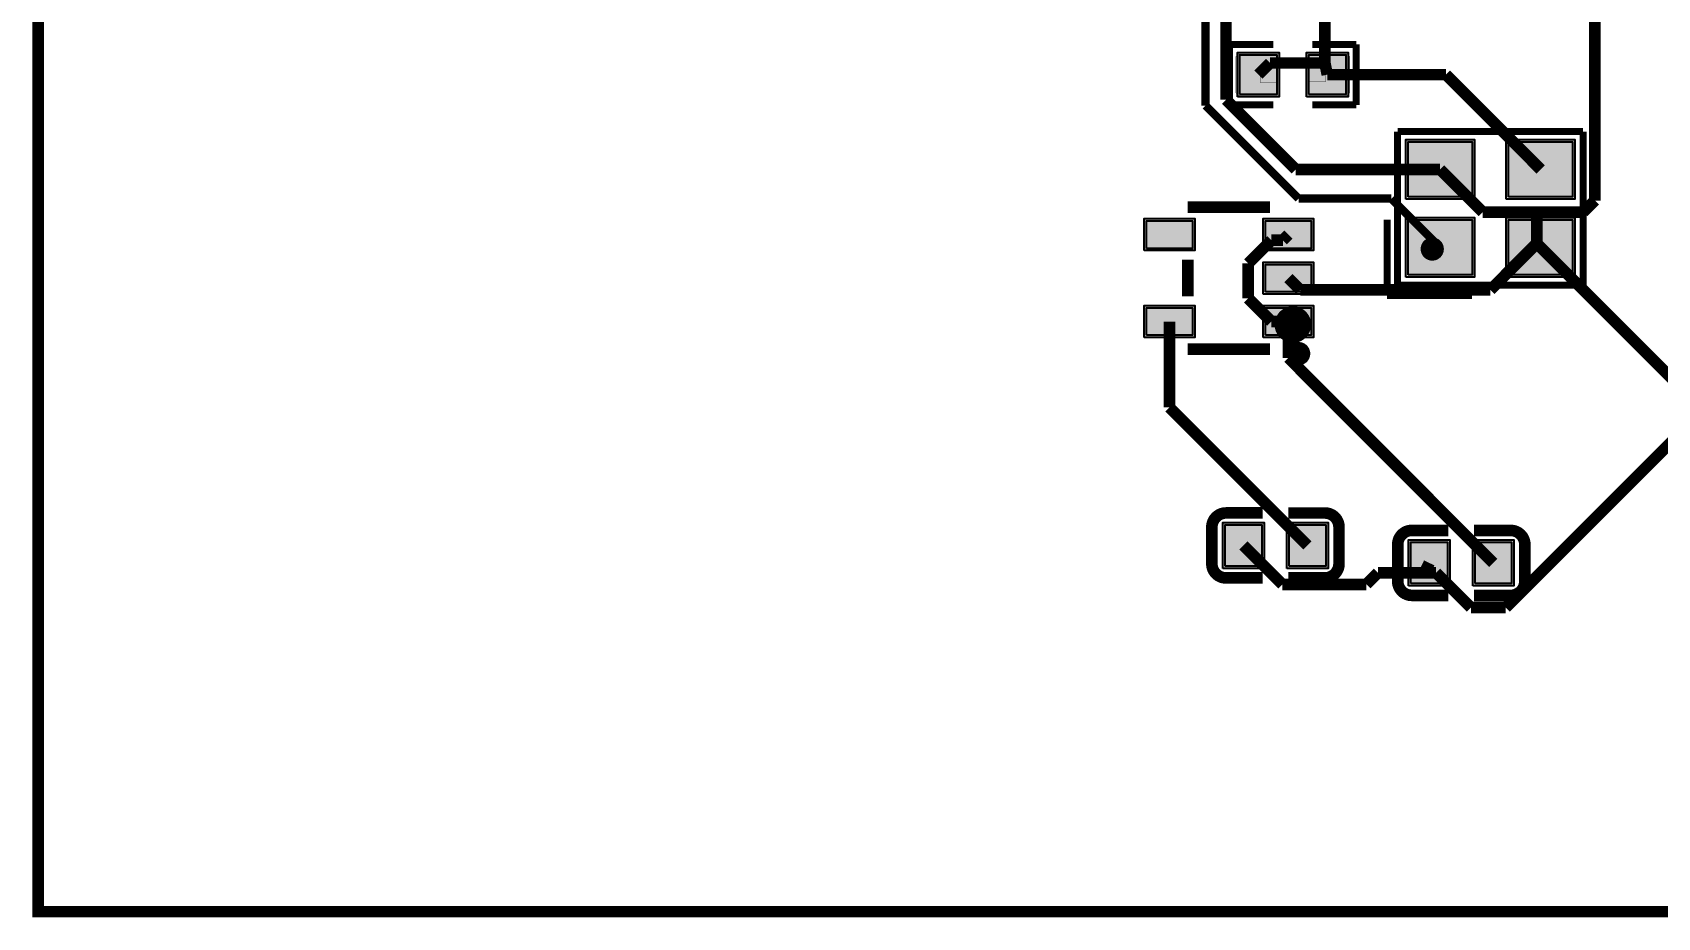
# Model space of a CAD drawing. Header units: millimetres. Extents: x 15 to 87.1, y 6.4 to 62.
# Drawn here: x 14.99 to 50.52, y 6.35 to 25.69 of the extents above; entities that cross this region are included whole.
import ezdxf

# ---------------------------------------------------------------- set-up
doc = ezdxf.new("R2010")
doc.units = ezdxf.units.MM
doc.header["$MEASUREMENT"] = 0
for name, color, linetype, true_color in [('Board-Outline-Layer', 7, 'Continuous', 0xff00ff), ('Document-Layer', 7, 'Continuous', 0xffffff), ('Top-Layer', 7, 'Continuous', 0xff0000), ('Top-Paste-Mask-Layer', 7, 'Continuous', 0x808080), ('Top-Silkscreen-Layer', 7, 'Continuous', 0xffcc00), ('Top-Solder-Mask-Layer', 7, 'Continuous', 0x800080)]:
    doc.layers.add(name, color=color, linetype=linetype, true_color=true_color)

msp = doc.modelspace()

# ---------------------------------------------------------------- hatches: boundary and pattern name
at = {"layer": 'Top-Layer'}
for points in [[(41.38848107696216, 24.333045466090937), (41.38848107696216, 25.197053594107192), (42.194958089916184, 25.197053594107192), (42.194958089916184, 24.333045466090937)], [(42.89521209042419, 24.333045466090937), (42.89521209042419, 25.197053594107192), (43.701689103378214, 25.197053594107192), (43.701689103378214, 24.333045466090937)], [(45.06301752603506, 22.09405638811278), (45.06301752603506, 23.294056388112782), (46.46301752603506, 23.294056388112782), (46.46301752603506, 22.09405638811278)], [(47.263169926339856, 22.09405638811278), (47.263169926339856, 23.294056388112782), (48.663169926339854, 23.294056388112782), (48.663169926339854, 22.09405638811278)], [(39.34798069596139, 20.970129540259084), (39.34798069596139, 21.57012954025908), (40.3479806959614, 21.57012954025908), (40.3479806959614, 20.970129540259084)], [(41.9481838963678, 20.970129540259084), (41.9481838963678, 21.57012954025908), (42.9481838963678, 21.57012954025908), (42.9481838963678, 20.970129540259084)], [(45.06301752603506, 20.394030988061978), (45.06301752603506, 21.594030988061977), (46.46301752603506, 21.594030988061977), (46.46301752603506, 20.394030988061978)], [(47.263169926339856, 20.394030988061978), (47.263169926339856, 21.594030988061977), (48.663169926339854, 21.594030988061977), (48.663169926339854, 20.394030988061978)], [(41.9481838963678, 20.01991363982728), (41.9481838963678, 20.61991363982728), (42.9481838963678, 20.61991363982728), (42.9481838963678, 20.01991363982728)], [(39.34798069596139, 19.069951739903484), (39.34798069596139, 19.669951739903482), (40.3479806959614, 19.669951739903482), (40.3479806959614, 19.069951739903484)], [(41.9481838963678, 19.069951739903484), (41.9481838963678, 19.669951739903482), (42.9481838963678, 19.669951739903482), (42.9481838963678, 19.069951739903484)], [(41.06405892811786, 14.028028956057913), (41.06405892811786, 14.928028956057915), (41.86405892811786, 14.928028956057915), (41.86405892811786, 14.028028956057913)], [(42.46410972821946, 14.028028956057913), (42.46410972821946, 14.928028956057915), (43.264109728219466, 14.928028956057915), (43.264109728219466, 14.028028956057913)], [(45.128067056134114, 13.64702819405639), (45.128067056134114, 14.54702819405639), (45.92806705613412, 14.54702819405639), (45.92806705613412, 13.64702819405639)], [(46.52811785623572, 13.64702819405639), (46.52811785623572, 14.54702819405639), (47.32811785623572, 14.54702819405639), (47.32811785623572, 13.64702819405639)]]:
    msp.add_hatch(color=256, dxfattribs=at).paths.add_polyline_path(points)
at = {"layer": 'Top-Paste-Mask-Layer'}
for points in [[(41.35006350012701, 24.31506223012446), (41.300076200152404, 24.365074930149863), (41.300076200152404, 25.165074930149864), (41.35006350012701, 25.215062230124463), (42.150063500127004, 25.215062230124463), (42.2000762001524, 25.165074930149864), (42.2000762001524, 24.923037846075694), (41.83007366014733, 24.923037846075694), (41.83007366014733, 24.593040386080776), (42.2000762001524, 24.593040386080776), (42.2000762001524, 24.365074930149863), (42.150063500127004, 24.31506223012446)], [(41.35006350012701, 24.31506223012446), (41.300076200152404, 24.365074930149863), (41.300076200152404, 25.165074930149864), (41.35006350012701, 25.215062230124463), (42.150063500127004, 25.215062230124463), (42.2000762001524, 25.165074930149864), (42.2000762001524, 24.923037846075694), (41.83007366014733, 24.923037846075694), (41.83007366014733, 24.593040386080776), (42.2000762001524, 24.593040386080776), (42.2000762001524, 24.365074930149863), (42.150063500127004, 24.31506223012446)], [(43.740106680213366, 25.215036830073664), (43.79009398018797, 25.165024130048266), (43.79009398018797, 24.365024130048262), (43.740106680213366, 24.315036830073666), (42.94010668021337, 24.315036830073666), (42.89009398018797, 24.365024130048262), (42.89009398018797, 24.60706121412243), (43.260096520193045, 24.60706121412243), (43.260096520193045, 24.937058674117353), (42.89009398018797, 24.937058674117353), (42.89009398018797, 25.165024130048266), (42.94010668021337, 25.215036830073664)], [(43.740106680213366, 25.215036830073664), (43.79009398018797, 25.165024130048266), (43.79009398018797, 24.365024130048262), (43.740106680213366, 24.315036830073666), (42.94010668021337, 24.315036830073666), (42.89009398018797, 24.365024130048262), (42.89009398018797, 24.60706121412243), (43.260096520193045, 24.60706121412243), (43.260096520193045, 24.937058674117353), (42.89009398018797, 24.937058674117353), (42.89009398018797, 25.165024130048266), (42.94010668021337, 25.215036830073664)], [(45.06301752603506, 22.09405638811278), (45.06301752603506, 23.294056388112782), (46.46301752603506, 23.294056388112782), (46.46301752603506, 22.09405638811278)], [(47.263169926339856, 22.09405638811278), (47.263169926339856, 23.294056388112782), (48.663169926339854, 23.294056388112782), (48.663169926339854, 22.09405638811278)], [(39.34798069596139, 20.970129540259084), (39.34798069596139, 21.57012954025908), (40.3479806959614, 21.57012954025908), (40.3479806959614, 20.970129540259084)], [(41.9481838963678, 20.970129540259084), (41.9481838963678, 21.57012954025908), (42.9481838963678, 21.57012954025908), (42.9481838963678, 20.970129540259084)], [(45.06301752603506, 20.394030988061978), (45.06301752603506, 21.594030988061977), (46.46301752603506, 21.594030988061977), (46.46301752603506, 20.394030988061978)], [(47.263169926339856, 20.394030988061978), (47.263169926339856, 21.594030988061977), (48.663169926339854, 21.594030988061977), (48.663169926339854, 20.394030988061978)], [(41.9481838963678, 20.01991363982728), (41.9481838963678, 20.61991363982728), (42.9481838963678, 20.61991363982728), (42.9481838963678, 20.01991363982728)], [(39.34798069596139, 19.069951739903484), (39.34798069596139, 19.669951739903482), (40.3479806959614, 19.669951739903482), (40.3479806959614, 19.069951739903484)], [(41.9481838963678, 19.069951739903484), (41.9481838963678, 19.669951739903482), (42.9481838963678, 19.669951739903482), (42.9481838963678, 19.069951739903484)], [(41.06405892811786, 14.028028956057913), (41.06405892811786, 14.928028956057915), (41.86405892811786, 14.928028956057915), (41.86405892811786, 14.028028956057913)], [(42.46410972821946, 14.028028956057913), (42.46410972821946, 14.928028956057915), (43.264109728219466, 14.928028956057915), (43.264109728219466, 14.028028956057913)], [(45.128067056134114, 13.64702819405639), (45.128067056134114, 14.54702819405639), (45.92806705613412, 14.54702819405639), (45.92806705613412, 13.64702819405639)], [(46.52811785623572, 13.64702819405639), (46.52811785623572, 14.54702819405639), (47.32811785623572, 14.54702819405639), (47.32811785623572, 13.64702819405639)]]:
    msp.add_hatch(color=256, dxfattribs=at).paths.add_polyline_path(points)
at = {"layer": 'Top-Solder-Mask-Layer'}
for points in [[(41.33768097536195, 24.28224536449073), (41.33768097536195, 25.247853695707395), (42.24575819151639, 25.247853695707395), (42.24575819151639, 24.28224536449073)], [(42.844411988823985, 24.28224536449073), (42.844411988823985, 25.247853695707395), (43.75248920497842, 25.247853695707395), (43.75248920497842, 24.28224536449073)], [(45.01221742443485, 22.043256286512577), (45.01221742443485, 23.344856489712985), (46.51381762763527, 23.344856489712985), (46.51381762763527, 22.043256286512577)], [(47.212369824739646, 22.043256286512577), (47.212369824739646, 23.344856489712985), (48.713970027940064, 23.344856489712985), (48.713970027940064, 22.043256286512577)], [(39.297180594361194, 20.919329438658878), (39.297180594361194, 21.620929641859288), (40.3987807975616, 21.620929641859288), (40.3987807975616, 20.919329438658878)], [(41.8973837947676, 20.919329438658878), (41.8973837947676, 21.620929641859288), (42.998983997968004, 21.620929641859288), (42.998983997968004, 20.919329438658878)], [(45.01221742443485, 20.34323088646177), (45.01221742443485, 21.644831089662183), (46.51381762763527, 21.644831089662183), (46.51381762763527, 20.34323088646177)], [(47.212369824739646, 20.34323088646177), (47.212369824739646, 21.644831089662183), (48.713970027940064, 21.644831089662183), (48.713970027940064, 20.34323088646177)], [(41.8973837947676, 19.969113538227077), (41.8973837947676, 20.670713741427488), (42.998983997968004, 20.670713741427488), (42.998983997968004, 19.969113538227077)], [(39.297180594361194, 19.019151638303278), (39.297180594361194, 19.720751841503688), (40.3987807975616, 19.720751841503688), (40.3987807975616, 19.019151638303278)], [(41.8973837947676, 19.019151638303278), (41.8973837947676, 19.720751841503688), (42.998983997968004, 19.720751841503688), (42.998983997968004, 19.019151638303278)], [(41.01325882651766, 13.977228854457712), (41.01325882651766, 14.978829057658116), (41.914859029718066, 14.978829057658116), (41.914859029718066, 13.977228854457712)], [(42.41330962661926, 13.977228854457712), (42.41330962661926, 14.978829057658116), (43.31490982981966, 14.978829057658116), (43.31490982981966, 13.977228854457712)], [(45.07726695453392, 13.596228092456187), (45.07726695453392, 14.597828295656592), (45.97886715773432, 14.597828295656592), (45.97886715773432, 13.596228092456187)], [(46.477317754635514, 13.596228092456187), (46.477317754635514, 14.597828295656592), (47.378917957835924, 14.597828295656592), (47.378917957835924, 13.596228092456187)]]:
    msp.add_hatch(color=256, dxfattribs=at).paths.add_polyline_path(points)

# ---------------------------------------------------------------- linework, layer by layer
at = {"layer": 'Board-Outline-Layer', "const_width": 0.25400050800101603}
msp.add_lwpolyline([(15.113030226060454, 6.477012954025909), (15.113030226060454, 61.8491236982474), (86.995173990348, 61.8491236982474), (86.995173990348, 6.477012954025909)], close=True, dxfattribs=at)
at = {"layer": 'Document-Layer'}
for points, const_width in [([(45.46609093218187, 20.95491490982982, 1), (45.720091440182884, 20.95491490982982, 1)], 0.25400050800101603), ([(45.46609093218187, 20.95491490982982, 1), (45.720091440182884, 20.95491490982982, 1)], 0.25400050800101603), ([(42.345313690627385, 19.303911607823217, 1), (42.74511049022099, 19.303911607823217, 1)], 0.4), ([(42.345313690627385, 19.303911607823217, 1), (42.74511049022099, 19.303911607823217, 1)], 0.4)]:
    msp.add_lwpolyline(points, format="xyb", close=True, dxfattribs=dict(at, const_width=const_width))
at = {"layer": 'Top-Layer'}
for points, const_width in [([(40.63649987299975, 37.122400304800614), (40.63649987299975, 24.088501397002794)], 0.18000000000000002), ([(41.083098806197626, 24.218001016002034), (41.083098806197626, 27.813098806197615)], 0.25400050800101603), ([(49.14910083820168, 27.077000254000513), (49.14910083820168, 22.014993649987307)], 0.25400050800101603), ([(43.24510033020067, 26.067099314198632), (43.24510033020067, 25.019100838201677)], 0.25400050800101603), ([(42.04579883159767, 25.019100838201677), (41.79169926339853, 24.764998729997465)], 0.25400050800101603), ([(43.24510033020067, 25.019100838201677), (42.04579883159767, 25.019100838201677)], 0.25400050800101603), ([(43.24510033020067, 25.019100838201677), (43.298498856997725, 24.764998729997465)], 0.25400050800101603), ([(43.298498856997725, 24.764998729997465), (45.8921996443993, 24.764998729997465)], 0.25400050800101603), ([(45.8921996443993, 24.764998729997465), (47.963200406400816, 22.69400050800102)], 0.25400050800101603), ([(40.63649987299975, 24.088501397002794), (42.66849885699772, 22.05649987299975)], 0.18000000000000002), ([(42.607099314198635, 22.69400050800102), (41.083098806197626, 24.218001016002034)], 0.25400050800101603), ([(45.762999745999494, 22.69400050800102), (42.607099314198635, 22.69400050800102)], 0.25400050800101603), ([(46.696007112014236, 21.76099314198629), (45.762999745999494, 22.69400050800102)], 0.25400050800101603), ([(42.66849885699772, 22.05649987299975), (44.70050038100077, 22.05649987299975)], 0.18000000000000002), ([(44.70050038100077, 22.05649987299975), (45.762999745999494, 20.99400050800102)], 0.18000000000000002), ([(49.14910083820168, 22.014993649987307), (48.89510033020067, 21.76099314198629)], 0.25400050800101603), ([(48.89510033020067, 21.76099314198629), (46.696007112014236, 21.76099314198629)], 0.25400050800101603), ([(47.87910083820169, 21.76099314198629), (47.87910083820169, 21.07810007620015)], 0.25400050800101603), ([(42.32599949199899, 21.147899415798836), (42.44819913639828, 21.270099060198124)], 0.25400050800101603), ([(41.56720091440184, 20.63990093980188), (42.07519939039879, 21.147899415798836)], 0.25400050800101603), ([(42.07519939039879, 21.147899415798836), (42.32599949199899, 21.147899415798836)], 0.25400050800101603), ([(47.87910083820169, 21.07810007620015), (46.86309880619762, 20.062100584201172)], 0.25400050800101603), ([(47.87910083820169, 21.07810007620015), (47.963200406400816, 20.99400050800102)], 0.25400050800101603), ([(47.963200406400816, 20.99400050800102), (51.431198882397766, 17.525999491998984)], 0.25400050800101603), ([(41.56720091440184, 19.877899415798833), (41.56720091440184, 20.63990093980188)], 0.25400050800101603), ([(42.70599949199899, 20.062100584201172), (42.44819913639828, 20.31990093980188)], 0.25400050800101603), ([(42.07519939039879, 19.36990093980188), (41.56720091440184, 19.877899415798833)], 0.25400050800101603), ([(46.86309880619762, 20.062100584201172), (42.70599949199899, 20.062100584201172)], 0.25400050800101603), ([(39.84800101600204, 19.36990093980188), (39.84800101600204, 17.494099568199136)], 0.25400050800101603), ([(42.44819913639828, 19.36990093980188), (42.07519939039879, 19.36990093980188)], 0.25400050800101603), ([(42.44819913639828, 19.36990093980188), (42.44819913639828, 18.57690119380239)], 0.25400050800101603), ([(42.44819913639828, 18.57690119380239), (46.92810007620015, 14.097000254000513)], 0.25400050800101603), ([(39.84800101600204, 17.494099568199136), (42.864099568199144, 14.478001016002036)], 0.25400050800101603), ([(51.01119888239777, 16.93), (47.20119888239777, 13.120000000000003)], 0.25400050800101603), ([(42.31409956819914, 13.628001016002035), (41.464099568199146, 14.478001016002036)], 0.25400050800101603), ([(45.42320040640082, 13.88199898399797), (45.528100076200154, 14.097000254000513)], 0.25400050800101603), ([(44.407200914401834, 13.88199898399797), (44.15320040640082, 13.628001016002035)], 0.25400050800101603), ([(45.67720091440184, 13.88199898399797), (44.407200914401834, 13.88199898399797)], 0.25400050800101603), ([(46.439199898399806, 13.120000000000003), (45.67720091440184, 13.88199898399797)], 0.25400050800101603), ([(44.15320040640082, 13.628001016002035), (42.31409956819914, 13.628001016002035)], 0.25400050800101603), ([(47.20119888239777, 13.120000000000003), (46.439199898399806, 13.120000000000003)], 0.25400050800101603)]:
    msp.add_lwpolyline(points, dxfattribs=dict(at, const_width=const_width))
for points in [[(41.38848107696216, 24.333045466090937), (41.38848107696216, 25.197053594107192), (42.194958089916184, 25.197053594107192), (42.194958089916184, 24.333045466090937)], [(42.89521209042419, 24.333045466090937), (42.89521209042419, 25.197053594107192), (43.701689103378214, 25.197053594107192), (43.701689103378214, 24.333045466090937)], [(45.06301752603506, 22.09405638811278), (45.06301752603506, 23.294056388112782), (46.46301752603506, 23.294056388112782), (46.46301752603506, 22.09405638811278)], [(47.263169926339856, 22.09405638811278), (47.263169926339856, 23.294056388112782), (48.663169926339854, 23.294056388112782), (48.663169926339854, 22.09405638811278)], [(39.34798069596139, 20.970129540259084), (39.34798069596139, 21.57012954025908), (40.3479806959614, 21.57012954025908), (40.3479806959614, 20.970129540259084)], [(41.9481838963678, 20.970129540259084), (41.9481838963678, 21.57012954025908), (42.9481838963678, 21.57012954025908), (42.9481838963678, 20.970129540259084)], [(45.06301752603506, 20.394030988061978), (45.06301752603506, 21.594030988061977), (46.46301752603506, 21.594030988061977), (46.46301752603506, 20.394030988061978)], [(47.263169926339856, 20.394030988061978), (47.263169926339856, 21.594030988061977), (48.663169926339854, 21.594030988061977), (48.663169926339854, 20.394030988061978)], [(41.9481838963678, 20.01991363982728), (41.9481838963678, 20.61991363982728), (42.9481838963678, 20.61991363982728), (42.9481838963678, 20.01991363982728)], [(39.34798069596139, 19.069951739903484), (39.34798069596139, 19.669951739903482), (40.3479806959614, 19.669951739903482), (40.3479806959614, 19.069951739903484)], [(41.9481838963678, 19.069951739903484), (41.9481838963678, 19.669951739903482), (42.9481838963678, 19.669951739903482), (42.9481838963678, 19.069951739903484)], [(41.06405892811786, 14.028028956057913), (41.06405892811786, 14.928028956057915), (41.86405892811786, 14.928028956057915), (41.86405892811786, 14.028028956057913)], [(42.46410972821946, 14.028028956057913), (42.46410972821946, 14.928028956057915), (43.264109728219466, 14.928028956057915), (43.264109728219466, 14.028028956057913)], [(45.128067056134114, 13.64702819405639), (45.128067056134114, 14.54702819405639), (45.92806705613412, 14.54702819405639), (45.92806705613412, 13.64702819405639)], [(46.52811785623572, 13.64702819405639), (46.52811785623572, 14.54702819405639), (47.32811785623572, 14.54702819405639), (47.32811785623572, 13.64702819405639)]]:
    msp.add_lwpolyline(points, close=True, dxfattribs=at)
at = {"layer": 'Top-Paste-Mask-Layer', "const_width": 0.005080010160020321}
for points in [[(41.35006350012701, 24.31506223012446), (41.300076200152404, 24.365074930149863), (41.300076200152404, 25.165074930149864), (41.35006350012701, 25.215062230124463), (42.150063500127004, 25.215062230124463), (42.2000762001524, 25.165074930149864), (42.2000762001524, 24.923037846075694), (41.83007366014733, 24.923037846075694), (41.83007366014733, 24.593040386080776), (42.2000762001524, 24.593040386080776), (42.2000762001524, 24.365074930149863), (42.150063500127004, 24.31506223012446)], [(41.35006350012701, 24.31506223012446), (41.300076200152404, 24.365074930149863), (41.300076200152404, 25.165074930149864), (41.35006350012701, 25.215062230124463), (42.150063500127004, 25.215062230124463), (42.2000762001524, 25.165074930149864), (42.2000762001524, 24.923037846075694), (41.83007366014733, 24.923037846075694), (41.83007366014733, 24.593040386080776), (42.2000762001524, 24.593040386080776), (42.2000762001524, 24.365074930149863), (42.150063500127004, 24.31506223012446)], [(43.740106680213366, 25.215036830073664), (43.79009398018797, 25.165024130048266), (43.79009398018797, 24.365024130048262), (43.740106680213366, 24.315036830073666), (42.94010668021337, 24.315036830073666), (42.89009398018797, 24.365024130048262), (42.89009398018797, 24.60706121412243), (43.260096520193045, 24.60706121412243), (43.260096520193045, 24.937058674117353), (42.89009398018797, 24.937058674117353), (42.89009398018797, 25.165024130048266), (42.94010668021337, 25.215036830073664)], [(43.740106680213366, 25.215036830073664), (43.79009398018797, 25.165024130048266), (43.79009398018797, 24.365024130048262), (43.740106680213366, 24.315036830073666), (42.94010668021337, 24.315036830073666), (42.89009398018797, 24.365024130048262), (42.89009398018797, 24.60706121412243), (43.260096520193045, 24.60706121412243), (43.260096520193045, 24.937058674117353), (42.89009398018797, 24.937058674117353), (42.89009398018797, 25.165024130048266), (42.94010668021337, 25.215036830073664)]]:
    msp.add_lwpolyline(points, close=True, dxfattribs=at)
at = {"layer": 'Top-Paste-Mask-Layer'}
for points in [[(45.06301752603506, 22.09405638811278), (45.06301752603506, 23.294056388112782), (46.46301752603506, 23.294056388112782), (46.46301752603506, 22.09405638811278)], [(47.263169926339856, 22.09405638811278), (47.263169926339856, 23.294056388112782), (48.663169926339854, 23.294056388112782), (48.663169926339854, 22.09405638811278)], [(39.34798069596139, 20.970129540259084), (39.34798069596139, 21.57012954025908), (40.3479806959614, 21.57012954025908), (40.3479806959614, 20.970129540259084)], [(41.9481838963678, 20.970129540259084), (41.9481838963678, 21.57012954025908), (42.9481838963678, 21.57012954025908), (42.9481838963678, 20.970129540259084)], [(45.06301752603506, 20.394030988061978), (45.06301752603506, 21.594030988061977), (46.46301752603506, 21.594030988061977), (46.46301752603506, 20.394030988061978)], [(47.263169926339856, 20.394030988061978), (47.263169926339856, 21.594030988061977), (48.663169926339854, 21.594030988061977), (48.663169926339854, 20.394030988061978)], [(41.9481838963678, 20.01991363982728), (41.9481838963678, 20.61991363982728), (42.9481838963678, 20.61991363982728), (42.9481838963678, 20.01991363982728)], [(39.34798069596139, 19.069951739903484), (39.34798069596139, 19.669951739903482), (40.3479806959614, 19.669951739903482), (40.3479806959614, 19.069951739903484)], [(41.9481838963678, 19.069951739903484), (41.9481838963678, 19.669951739903482), (42.9481838963678, 19.669951739903482), (42.9481838963678, 19.069951739903484)], [(41.06405892811786, 14.028028956057913), (41.06405892811786, 14.928028956057915), (41.86405892811786, 14.928028956057915), (41.86405892811786, 14.028028956057913)], [(42.46410972821946, 14.028028956057913), (42.46410972821946, 14.928028956057915), (43.264109728219466, 14.928028956057915), (43.264109728219466, 14.028028956057913)], [(45.128067056134114, 13.64702819405639), (45.128067056134114, 14.54702819405639), (45.92806705613412, 14.54702819405639), (45.92806705613412, 13.64702819405639)], [(46.52811785623572, 13.64702819405639), (46.52811785623572, 14.54702819405639), (47.32811785623572, 14.54702819405639), (47.32811785623572, 13.64702819405639)]]:
    msp.add_lwpolyline(points, close=True, dxfattribs=at)
at = {"layer": 'Top-Silkscreen-Layer'}
for points, const_width in [([(41.15999491998984, 24.104445008890018), (41.15999491998984, 25.425654051308108)], 0.15240030480060962), ([(41.15999491998984, 25.425654051308108), (42.11887223774448, 25.425654051308108)], 0.15240030480060962), ([(41.15999491998984, 24.104445008890018), (41.15999491998984, 25.425654051308108)], 0.15240030480060962), ([(41.15999491998984, 25.425654051308108), (42.11887223774448, 25.425654051308108)], 0.15240030480060962), ([(43.93017526035053, 25.425654051308108), (42.97129794259589, 25.425654051308108)], 0.15240030480060962), ([(43.93017526035053, 25.425654051308108), (42.97129794259589, 25.425654051308108)], 0.15240030480060962), ([(43.93017526035053, 24.104445008890018), (43.93017526035053, 25.425654051308108)], 0.15240030480060962), ([(43.93017526035053, 24.104445008890018), (43.93017526035053, 25.425654051308108)], 0.15240030480060962), ([(42.11887223774448, 24.104445008890018), (41.15999491998984, 24.104445008890018)], 0.15240030480060962), ([(42.11887223774448, 24.104445008890018), (41.15999491998984, 24.104445008890018)], 0.15240030480060962), ([(42.97129794259589, 24.104445008890018), (43.93017526035053, 24.104445008890018)], 0.15240030480060962), ([(42.97129794259589, 24.104445008890018), (43.93017526035053, 24.104445008890018)], 0.15240030480060962), ([(44.83449326898654, 20.165557531115066), (44.83449326898654, 23.522783845567695)], 0.15240030480060962), ([(44.83449326898654, 23.522783845567695), (48.891694183388374, 23.522783845567695)], 0.15240030480060962), ([(44.83449326898654, 20.165557531115066), (44.83449326898654, 23.522783845567695)], 0.15240030480060962), ([(44.83449326898654, 23.522783845567695), (48.891694183388374, 23.522783845567695)], 0.15240030480060962), ([(48.891694183388374, 23.522783845567695), (48.891694183388374, 20.165557531115066)], 0.15240030480060962), ([(48.891694183388374, 23.522783845567695), (48.891694183388374, 20.165557531115066)], 0.15240030480060962), ([(40.248031496063, 21.870002540005082), (42.0480568961138, 21.870002540005082)], 0.25400050800101603), ([(40.248031496063, 21.870002540005082), (42.0480568961138, 21.870002540005082)], 0.25400050800101603), ([(44.60589281178563, 21.594157988315978), (44.60589281178563, 19.93695707391415)], 0.15240030480060962), ([(44.60589281178563, 21.594157988315978), (44.60589281178563, 19.93695707391415)], 0.15240030480060962), ([(40.248031496063, 19.91996443992888), (40.248031496063, 20.719989839979682)], 0.25400050800101603), ([(40.248031496063, 19.91996443992888), (40.248031496063, 20.719989839979682)], 0.25400050800101603), ([(44.60589281178563, 19.93695707391415), (46.46309372618745, 19.93695707391415)], 0.15240030480060962), ([(44.60589281178563, 19.93695707391415), (46.46309372618745, 19.93695707391415)], 0.15240030480060962), ([(48.891694183388374, 20.165557531115066), (44.83449326898654, 20.165557531115066)], 0.15240030480060962), ([(48.891694183388374, 20.165557531115066), (44.83449326898654, 20.165557531115066)], 0.15240030480060962), ([(40.248031496063, 18.769977139954282), (42.0480568961138, 18.769977139954282)], 0.25400050800101603), ([(40.248031496063, 18.769977139954282), (42.0480568961138, 18.769977139954282)], 0.25400050800101603), ([(41.88389636779274, 15.188138176276354), (41.08392176784354, 15.188138176276354)], 0.25400050800101603), ([(41.88389636779274, 15.188138176276354), (41.08392176784354, 15.188138176276354)], 0.25400050800101603), ([(42.44434848869698, 15.187655575311151), (43.24432308864618, 15.187655575311151)], 0.25400050800101603), ([(42.44434848869698, 15.187655575311151), (43.24432308864618, 15.187655575311151)], 0.25400050800101603), ([(40.7741681483363, 14.078282956565916), (40.7741681483363, 14.878333756667516)], 0.25400050800101603), ([(40.7741681483363, 14.078282956565916), (40.7741681483363, 14.878333756667516)], 0.25400050800101603), ([(43.55410210820422, 14.877800355600714), (43.55410210820422, 14.077774955549913)], 0.25400050800101603), ([(43.55410210820422, 14.877800355600714), (43.55410210820422, 14.077774955549913)], 0.25400050800101603), ([(45.94790449580899, 14.80713741427483), (45.1479298958598, 14.80713741427483)], 0.25400050800101603), ([(45.94790449580899, 14.80713741427483), (45.1479298958598, 14.80713741427483)], 0.25400050800101603), ([(46.508356616713236, 14.806654813309628), (47.308331216662445, 14.806654813309628)], 0.25400050800101603), ([(46.508356616713236, 14.806654813309628), (47.308331216662445, 14.806654813309628)], 0.25400050800101603), ([(44.838176276352556, 13.69728219456439), (44.838176276352556, 14.49733299466599)], 0.25400050800101603), ([(44.838176276352556, 13.69728219456439), (44.838176276352556, 14.49733299466599)], 0.25400050800101603), ([(47.61811023622048, 14.496799593599189), (47.61811023622048, 13.69677419354839)], 0.25400050800101603), ([(47.61811023622048, 14.496799593599189), (47.61811023622048, 13.69677419354839)], 0.25400050800101603), ([(41.88389636779274, 13.768453136906276), (41.08392176784354, 13.768453136906276)], 0.25400050800101603), ([(41.88389636779274, 13.768453136906276), (41.08392176784354, 13.768453136906276)], 0.25400050800101603), ([(42.44434848869698, 13.767995935991873), (43.24432308864618, 13.767995935991873)], 0.25400050800101603), ([(42.44434848869698, 13.767995935991873), (43.24432308864618, 13.767995935991873)], 0.25400050800101603), ([(45.94790449580899, 13.387452374904752), (45.1479298958598, 13.387452374904752)], 0.25400050800101603), ([(45.94790449580899, 13.387452374904752), (45.1479298958598, 13.387452374904752)], 0.25400050800101603), ([(46.508356616713236, 13.38699517399035), (47.308331216662445, 13.38699517399035)], 0.25400050800101603), ([(46.508356616713236, 13.38699517399035), (47.308331216662445, 13.38699517399035)], 0.25400050800101603)]:
    msp.add_lwpolyline(points, dxfattribs=dict(at, const_width=const_width))
at = {"layer": 'Top-Silkscreen-Layer', "const_width": 0.25400050800101603}
msp.add_lwpolyline([(42.544958089916186, 18.668910337820677, 1), (42.798958597917206, 18.668910337820677, 1)], format="xyb", close=True, dxfattribs=at)
msp.add_lwpolyline([(42.544958089916186, 18.668910337820677, 1), (42.798958597917206, 18.668910337820677, 1)], format="xyb", close=True, dxfattribs=at)
for points in [[(40.7741681483363, 14.878257556515115, -0.414), (41.08397256794513, 15.188138176276354)], [(40.7741681483363, 14.878257556515115, -0.414), (41.08397256794513, 15.188138176276354)], [(43.24427228854458, 15.187655575311151, -0.414), (43.55410210820422, 14.877800355600712)], [(43.24427228854458, 15.187655575311151, -0.414), (43.55410210820422, 14.877800355600712)], [(44.838176276352556, 14.497256794513591, -0.414), (45.147980695961394, 14.80713741427483)], [(44.838176276352556, 14.497256794513591, -0.414), (45.147980695961394, 14.80713741427483)], [(47.308280416560834, 14.806654813309628, -0.414), (47.61811023622048, 14.496799593599187)], [(47.308280416560834, 14.806654813309628, -0.414), (47.61811023622048, 14.496799593599187)], [(41.08397256794514, 13.768453136906276, -0.414), (40.7741681483363, 14.078282956565916)], [(41.08397256794514, 13.768453136906276, -0.414), (40.7741681483363, 14.078282956565916)], [(43.55410210820422, 14.077825755651512, -0.414), (43.244272288544586, 13.767995935991873)], [(43.55410210820422, 14.077825755651512, -0.414), (43.244272288544586, 13.767995935991873)], [(45.1479806959614, 13.387452374904752, -0.414), (44.838176276352556, 13.69728219456439)], [(45.1479806959614, 13.387452374904752, -0.414), (44.838176276352556, 13.69728219456439)], [(47.61811023622048, 13.696824993649988, -0.414), (47.30828041656084, 13.38699517399035)], [(47.61811023622048, 13.696824993649988, -0.414), (47.30828041656084, 13.38699517399035)]]:
    msp.add_lwpolyline(points, format="xyb", dxfattribs=at)
at = {"layer": 'Top-Solder-Mask-Layer'}
for points in [[(41.33768097536195, 24.28224536449073), (41.33768097536195, 25.247853695707395), (42.24575819151639, 25.247853695707395), (42.24575819151639, 24.28224536449073)], [(42.844411988823985, 24.28224536449073), (42.844411988823985, 25.247853695707395), (43.75248920497842, 25.247853695707395), (43.75248920497842, 24.28224536449073)], [(45.01221742443485, 22.043256286512577), (45.01221742443485, 23.344856489712985), (46.51381762763527, 23.344856489712985), (46.51381762763527, 22.043256286512577)], [(47.212369824739646, 22.043256286512577), (47.212369824739646, 23.344856489712985), (48.713970027940064, 23.344856489712985), (48.713970027940064, 22.043256286512577)], [(39.297180594361194, 20.919329438658878), (39.297180594361194, 21.620929641859288), (40.3987807975616, 21.620929641859288), (40.3987807975616, 20.919329438658878)], [(41.8973837947676, 20.919329438658878), (41.8973837947676, 21.620929641859288), (42.998983997968004, 21.620929641859288), (42.998983997968004, 20.919329438658878)], [(45.01221742443485, 20.34323088646177), (45.01221742443485, 21.644831089662183), (46.51381762763527, 21.644831089662183), (46.51381762763527, 20.34323088646177)], [(47.212369824739646, 20.34323088646177), (47.212369824739646, 21.644831089662183), (48.713970027940064, 21.644831089662183), (48.713970027940064, 20.34323088646177)], [(41.8973837947676, 19.969113538227077), (41.8973837947676, 20.670713741427488), (42.998983997968004, 20.670713741427488), (42.998983997968004, 19.969113538227077)], [(39.297180594361194, 19.019151638303278), (39.297180594361194, 19.720751841503688), (40.3987807975616, 19.720751841503688), (40.3987807975616, 19.019151638303278)], [(41.8973837947676, 19.019151638303278), (41.8973837947676, 19.720751841503688), (42.998983997968004, 19.720751841503688), (42.998983997968004, 19.019151638303278)], [(41.01325882651766, 13.977228854457712), (41.01325882651766, 14.978829057658116), (41.914859029718066, 14.978829057658116), (41.914859029718066, 13.977228854457712)], [(42.41330962661926, 13.977228854457712), (42.41330962661926, 14.978829057658116), (43.31490982981966, 14.978829057658116), (43.31490982981966, 13.977228854457712)], [(45.07726695453392, 13.596228092456187), (45.07726695453392, 14.597828295656592), (45.97886715773432, 14.597828295656592), (45.97886715773432, 13.596228092456187)], [(46.477317754635514, 13.596228092456187), (46.477317754635514, 14.597828295656592), (47.378917957835924, 14.597828295656592), (47.378917957835924, 13.596228092456187)]]:
    msp.add_lwpolyline(points, close=True, dxfattribs=at)

doc.saveas('drawing.dxf')
